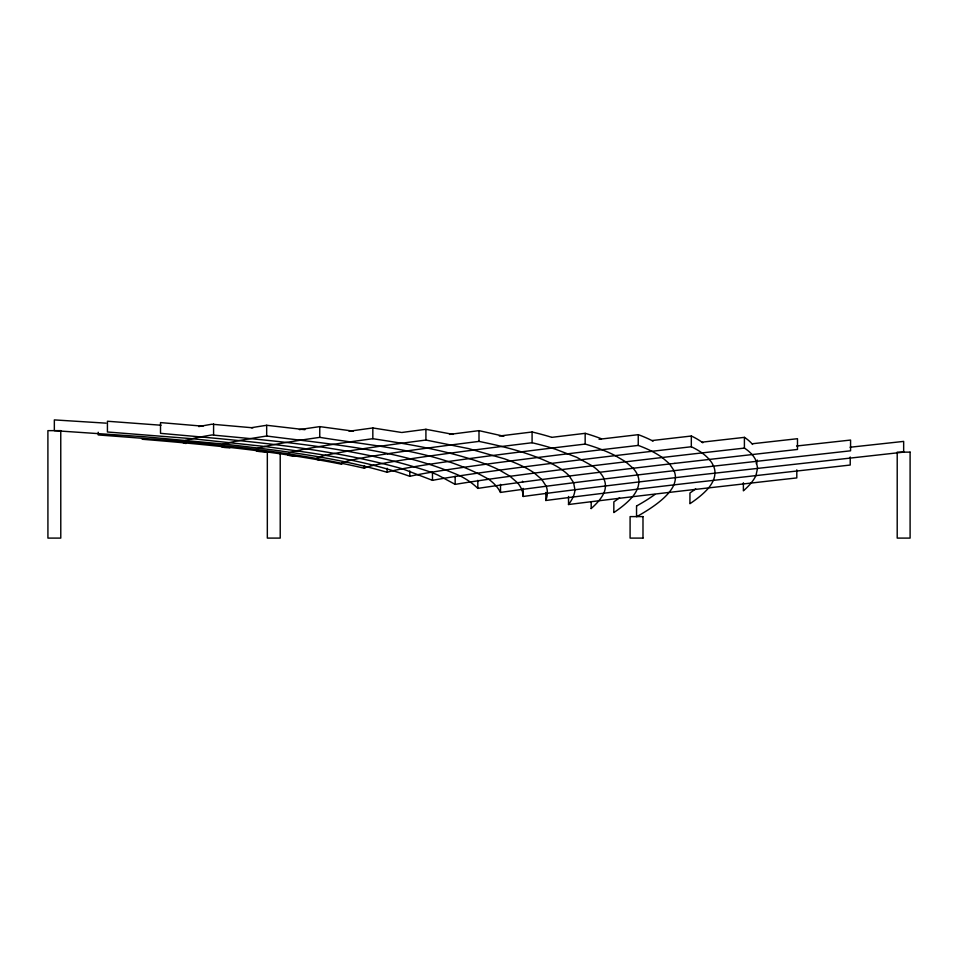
<?xml version="1.0" encoding="UTF-8"?>
<svg xmlns="http://www.w3.org/2000/svg" width="958" height="958" viewBox="0 0 958 958"><rect width="100%" height="100%" fill="white"/><g stroke="black" fill="none" stroke-linecap="round" stroke-linejoin="round"><path stroke-width="1.44" d="M757.335 460.091L756.293 463.816M185.529 440.512L182.607 442.38L185.996 443.542M319.206 456.99L315.709 458.906L319.122 460.199M252.936 427.819L211.898 424.214A936.972 17.22 -5.5 0 0 198.797 426.585M743.384 482.76L743.384 490.819A352.568 70.868 -10.4 0 0 755.958 475.503L757.586 468.127L756.233 461.277A456.858 91.824 -10.4 0 0 744.462 448.093A996.404 18.31 -5.5 0 0 662.241 457.505L648.374 459.133A930.505 17.1 -5.5 0 0 592.188 465.839A859.242 15.795 -5.5 0 0 534.348 473.096A836.011 15.364 -5.5 0 0 488.676 479.263A841.579 15.472 -5.5 0 0 455.17 484.377L437.962 475.108A736.642 148.059 -10.4 0 0 431.172 472.282C360.699 448.296 285.484 441.877 211.898 434.968A936.972 17.22 -5.5 0 0 192.199 438.716A954.216 17.543 -5.5 0 0 185.541 440.512M674.827 463.361L780.327 451.362A1040.388 19.124 -5.5 0 1 797.487 449.458L797.487 438.704A1040.388 19.124 -5.5 0 0 780.327 440.62L752.329 443.758M796.577 446.009L850.572 440.057L850.572 450.799L698.813 467.803A995.051 18.286 -5.5 0 0 674.049 470.677A929.38 17.076 -5.5 0 0 604.007 479M850.069 447.242L903.657 441.399L903.657 452.14L695.101 475.372A969.101 17.807 -5.5 0 0 638.854 481.958A886.497 16.298 -5.5 0 0 574.896 489.754A863.206 15.867 -5.5 0 0 523.2 496.46A498.268 100.147 -10.4 0 0 517.488 482.748L509.836 476.15L499.525 470.139A750.737 150.897 -10.4 0 0 485.61 464.079C449.29 450.847 410.91 444.488 372.83 438.704A849.495 15.615 -5.5 0 0 333.216 444.356A865.589 15.915 -5.5 0 0 305.83 448.907A942.037 17.316 -5.5 0 0 290.549 452.404A1005.613 18.477 -5.5 0 0 288.574 453.122C284.059 456.116 294.789 455.972 296.441 456.164M272.659 452.14L267.33 452.14L267.33 538.097L280.215 538.097L280.215 453.625M642.986 516.601L630.101 516.601L630.089 538.097L642.986 538.097M272.467 452.128C271.054 451.673 249.487 452.787 257.654 448.488A977.879 17.974 -5.5 0 1 264.863 446.5C313.721 453.086 363.19 459.565 409.808 476.318A877.827 16.13 -5.5 0 1 431.172 472.282M229.884 447.841C228.172 447.637 217.586 447.805 222.028 444.799A1013.085 18.621 -5.5 0 1 223.956 444.081C278.79 450.308 333.971 456.894 387.14 472.282A911.621 16.753 -5.5 0 1 402.42 468.797L432.477 480.341A854.572 15.711 -5.5 0 1 459.924 475.779A839.447 15.424 -5.5 0 1 499.513 470.139A840.118 15.436 -5.5 0 1 551.305 463.421A901.011 16.561 -5.5 0 1 615.275 455.625A943.343 17.34 -5.5 0 1 691.317 446.763L691.329 436.022A943.343 17.34 -5.5 0 0 652.087 440.548M106.087 423.161L54.343 419.903L54.343 430.645L145.233 436.824L223.956 444.081M142.119 439.243C208.976 444.692 275.928 451.146 341.79 464.223A1011.325 18.585 -5.5 0 1 344.353 461.995L347.562 461.049A938.349 17.244 -5.5 0 1 360.148 458.319A866.092 15.915 -5.5 0 1 387.595 453.757M161.052 425.232L107.428 421.245L107.428 431.998L192.235 438.704L264.875 446.5M203.036 426.202L160.513 422.598L160.513 433.339C241.608 440.644 323.696 446.751 402.42 468.797M251.415 427.699A900.736 16.561 -5.5 0 1 266.695 425.28L304.919 429.699M224.016 444.081A931.93 17.124 -5.5 0 1 239.165 440.596A900.736 16.561 -5.5 0 1 266.695 436.022C331.684 444.512 399.151 449.374 459.924 475.779A664.397 133.545 -10.4 0 1 476.928 487.562L477.826 488.4A838.693 15.412 -5.5 0 1 517.416 482.76A842.633 15.484 -5.5 0 1 569.22 476.042L573.579 482.604L574.944 489.742A389.188 78.221 -10.4 0 1 568.465 504.531M299.387 429.627A869.565 15.987 -5.5 0 1 319.78 426.621L353.382 431.148M264.923 446.488A895.502 16.454 -5.5 0 1 286.179 442.476A869.565 15.987 -5.5 0 1 319.78 437.363C376.662 446.524 437.638 450.176 488.676 479.263A574.596 115.487 -10.4 0 1 500.447 492.436M349.059 431.268A849.495 15.615 -5.5 0 1 372.854 427.963L400.983 432.381M401.582 432.525A839.627 15.436 -5.5 0 1 425.927 429.304L453.098 434.393M325.385 455.361A898.58 16.514 -5.5 0 1 346.676 451.338A846.094 15.556 -5.5 0 1 380.206 446.236A839.627 15.436 -5.5 0 1 425.927 440.045L468.63 448.619L504.255 458.762A804.888 161.782 -10.4 0 1 510.375 461.002L513.883 462.391A672.827 135.234 -10.4 0 1 534.432 473.072M449.518 434.417A839.831 15.436 -5.5 0 1 479.012 430.645L503.836 436.237M387.631 453.745A836.789 15.376 -5.5 0 1 427.22 448.116A839.831 15.436 -5.5 0 1 479.012 441.399C503.669 446.512 528.493 452.475 551.293 463.421M373.68 465.301A956.347 17.579 -5.5 0 0 364.447 468.258C277.137 448.033 187.373 441.674 98.231 434.944L98.231 432.262M534.36 473.096L541.713 479.371L546.192 486.257A436.944 87.825 -10.4 0 1 545.785 500.495M662.229 457.517L669.486 463.816L674.049 470.677M674.827 463.361A960.383 17.651 -5.5 0 0 633.118 468.258L625.454 461.66L615.228 455.637A700.657 140.826 -10.4 0 0 585.218 444.069M850.225 456.978L850.225 465.037L698.478 482.042A1001.553 18.406 -5.5 0 0 673.714 484.904A920.159 16.909 -5.5 0 0 603.648 493.238A891.563 16.382 -5.5 0 0 545.868 500.483L545.844 492.436M796.805 469.863L796.805 477.922A1038.939 19.1 -5.5 0 0 773.98 480.461L678.947 491.274A947.27 17.412 -5.5 0 0 632.436 496.735A927.272 17.04 -5.5 0 0 568.549 504.519L568.525 496.46M702.214 442.153A996.404 18.31 -5.5 0 1 744.402 437.363L744.402 448.104M642.986 516.601L642.986 538.097M599.061 439.291A901.574 16.573 -5.5 0 1 638.244 434.681L638.244 445.422A601.947 120.983 -10.4 0 1 662.182 457.529M636.543 505.86L636.543 516.601M591.194 501.836L591.194 508.542M499.358 436.034A850.117 15.627 -5.5 0 1 532.085 431.998L532.085 442.74A795.344 159.854 -10.4 0 1 555.772 449.326L576.716 457.289L592.212 465.839A505.944 101.692 -10.4 0 1 604.151 478.976A859.398 15.795 -5.5 0 0 546.156 486.257A845.878 15.544 -5.5 0 0 500.519 492.424L500.507 484.377M523.176 488.4L523.176 496.46M479 430.645L479 441.399M477.826 480.341L477.826 488.4M455.158 476.318L455.158 484.377M432.477 472.282L432.477 480.341M425.915 429.304L425.915 440.057M409.808 470.941L409.808 476.318M387.14 468.258L387.14 472.282M372.83 427.963L372.83 438.704M364.459 465.564L364.459 468.258M319.756 426.621L319.756 437.363M266.671 425.28L266.671 436.022M213.586 423.939L213.586 434.681M569.172 476.042A888.88 16.334 -5.5 0 1 633.166 468.258M551.209 463.444A586.524 117.882 -10.4 0 1 569.315 476.018M633.034 468.27A440.931 88.627 -10.4 0 1 638.986 481.934M691.377 446.751A519.811 104.482 -10.4 0 1 709.183 459.397A514.123 103.332 -10.4 0 1 712.213 463.444L713.518 465.971A417.269 83.873 -10.4 0 1 714.991 473.084M691.377 436.01A519.811 104.482 -10.4 0 1 702.825 442.8M744.462 437.351A456.858 91.824 -10.4 0 1 752.545 444.452M638.758 481.97A349.586 70.269 -10.4 0 1 632.579 496.711M714.872 473.108A347.191 69.778 -10.4 0 1 708.657 487.85A329.971 66.318 -10.4 0 1 689.916 503.716L689.964 492.963A329.971 66.318 -10.4 0 0 695.688 488.891M532.085 442.74A850.117 15.627 -5.5 0 0 474.222 449.985A837.555 15.4 -5.5 0 0 428.537 456.164A844.202 15.52 -5.5 0 0 395.031 461.265A911.214 16.753 -5.5 0 0 373.716 465.301M532.097 431.986A795.344 159.854 -10.4 0 1 551.329 437.183M319.218 456.99A969.436 17.819 -5.5 0 1 325.337 455.361M551.856 437.339A870.618 15.999 -5.5 0 1 585.158 433.339L585.158 444.081A870.618 15.999 -5.5 0 0 521.236 451.865A848.405 15.591 -5.5 0 0 469.432 458.583A832.646 15.304 -5.5 0 0 429.867 464.223M585.218 433.327A700.657 140.826 -10.4 0 1 601.468 438.788M402.456 468.785A876.833 16.118 -5.5 0 1 429.807 464.235M632.508 496.723A329.648 66.258 -10.4 0 1 613.815 512.578L613.862 501.836A329.648 66.258 -10.4 0 0 619.587 497.753M603.899 479.024A384.409 77.263 -10.4 0 1 603.851 493.214M673.965 470.689A390.062 78.4 -10.4 0 1 673.809 484.892A320.427 64.402 -10.4 0 1 636.83 516.59M603.756 493.226A353.753 71.108 -10.4 0 1 591.134 508.554M638.244 445.422A901.574 16.573 -5.5 0 0 568.238 453.745A869.481 15.987 -5.5 0 0 510.339 461.002M638.303 434.669A601.947 120.983 -10.4 0 1 653.069 441.159M431.196 472.282A853.003 15.675 -5.5 0 1 464.666 467.181A831.293 15.28 -5.5 0 1 510.386 461.002M654.889 494.472A320.427 64.402 -10.4 0 1 636.83 505.848M522.469 481.227A498.268 100.147 -10.4 0 1 522.673 482.114M60.785 430.645L47.9 430.645L47.924 538.097L60.785 538.097L60.761 430.645M910.1 452.14L897.215 452.14L897.203 538.097L910.1 538.097L910.1 452.14"/></g></svg>
